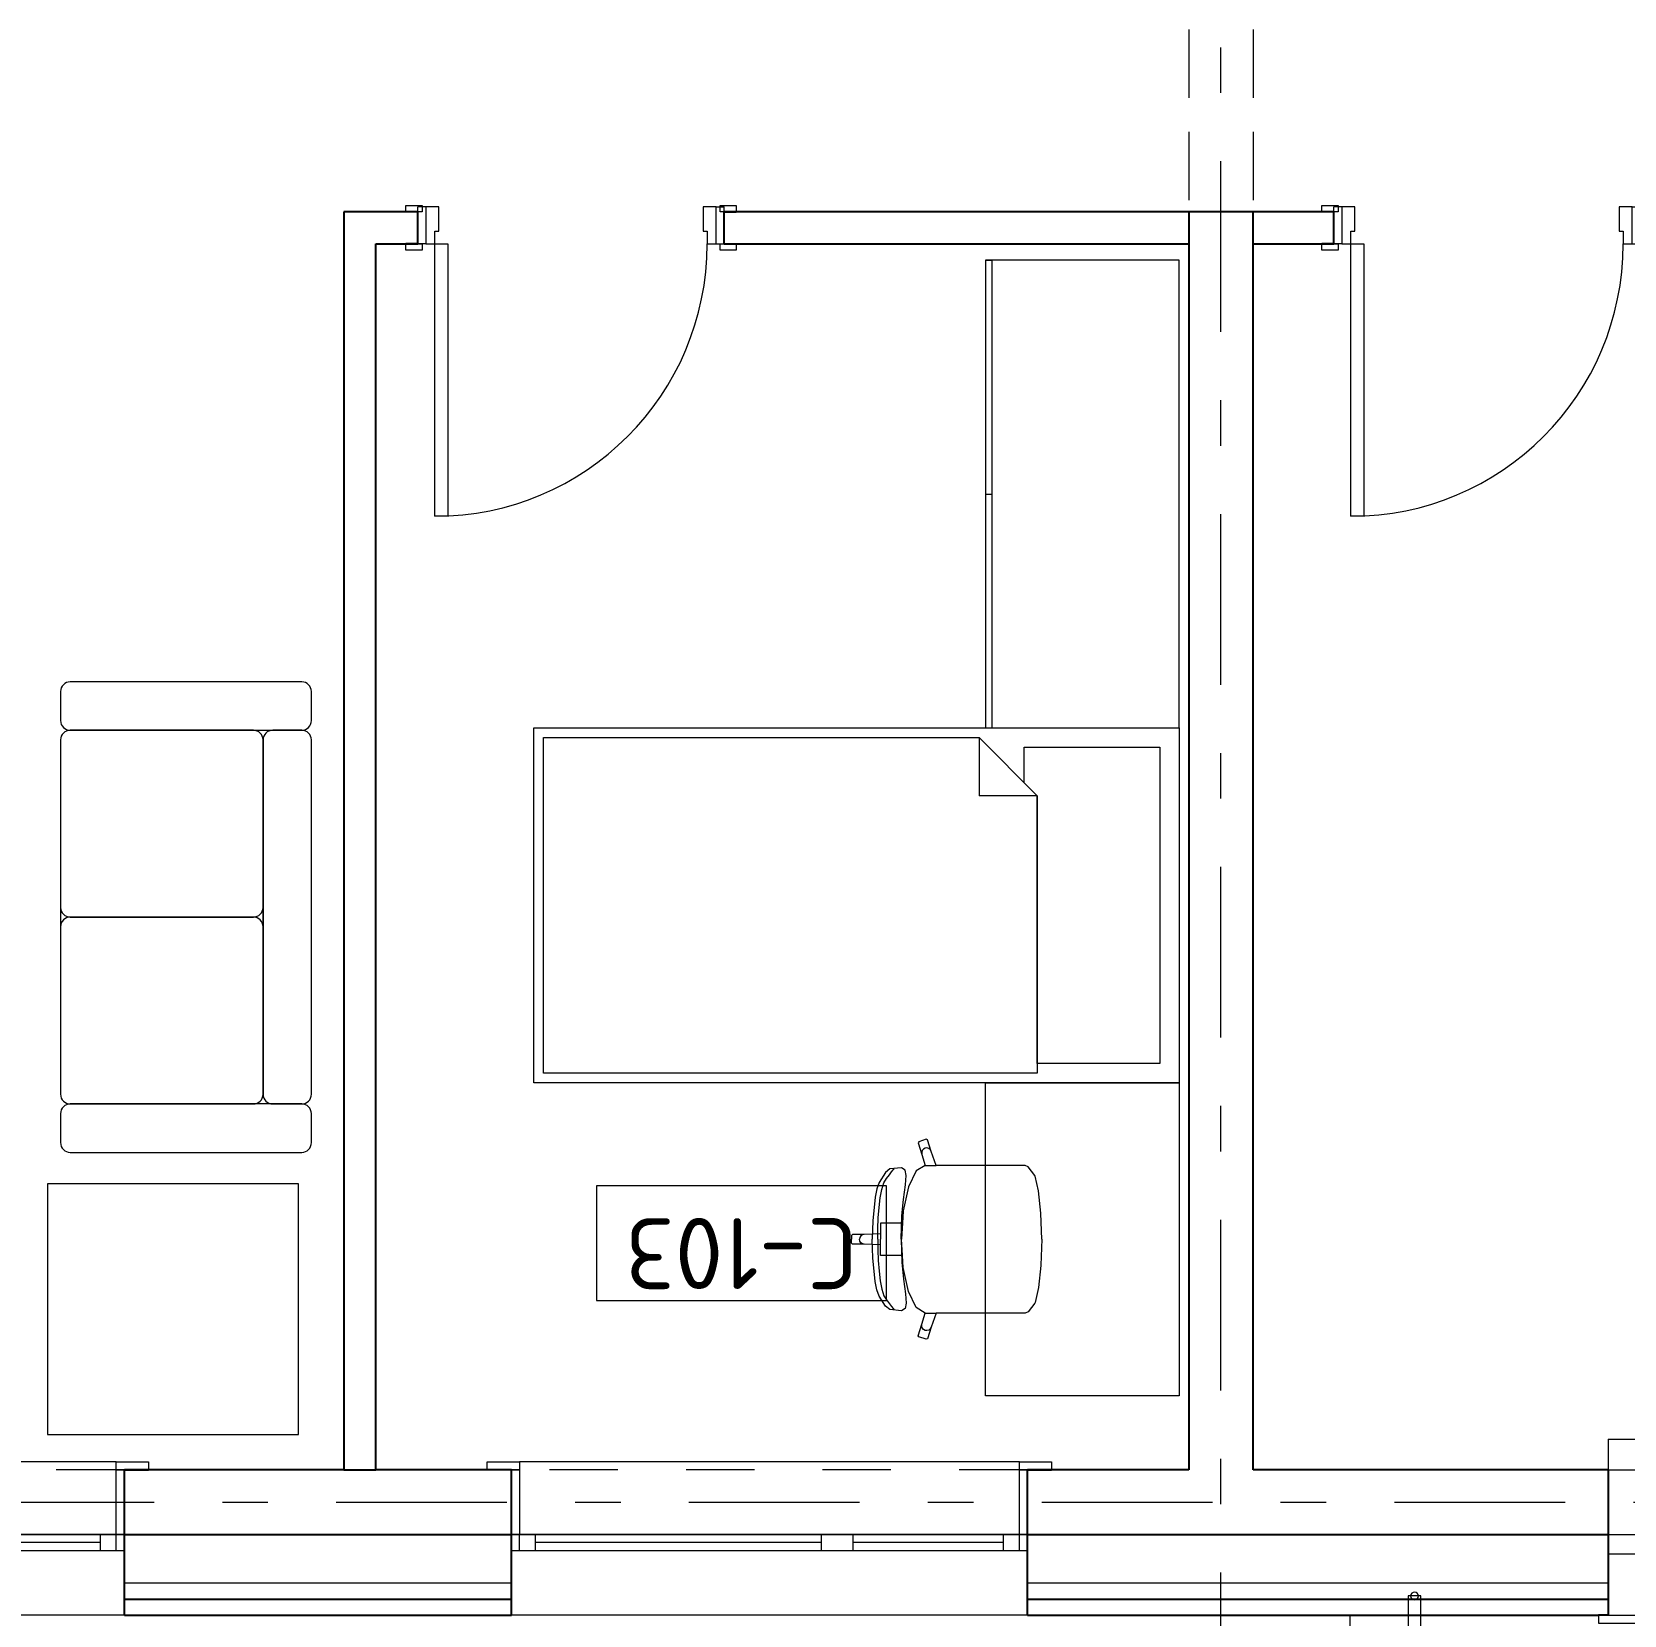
# Model space of a CAD drawing. Header units: millimetres. Extents: x 18162 to 3540582, y 72188 to 247925.
# Drawn here: x 342257 to 347194, y 78296 to 83203 of the extents above; entities that cross this region are included whole.
import ezdxf
from ezdxf.enums import TextEntityAlignment as Align

# ---------------------------------------------------------------- set-up
doc = ezdxf.new("R2010")
doc.units = ezdxf.units.MM
doc.header["$MEASUREMENT"] = 0
doc.set_wipeout_variables(frame=1)
for name, pattern in [('Dashed', [423.333333, 211.666667, -211.666667]), ('Double Dashed', [1093.611073, 529.166651, -211.666656, 141.111112, -211.666656]), ('Hidden Line', [317.5, 211.666667, -105.833333]), ('Wipeout_Contour', [1000, 0, -1000])]:
    doc.linetypes.add(name, pattern=pattern)
for name, color, linetype in [('Archicad Doors', 7, 'Continuous'), ('Archicad Windows', 7, 'Continuous'), ('Archicad Zone Stamps', 7, 'Continuous'), ('Interior - Furniture', 7, 'Continuous'), ('Interior - Stair & Railing', 7, 'Continuous'), ('Model Unit - Zone A', 7, 'Continuous'), ('Structural - Bearing', 7, 'Continuous'), ('Structural - Grid', 7, 'Continuous')]:
    doc.layers.add(name, color=color, linetype=linetype)
doc.styles.add('GENERATED_STYLE_2', font='')
doc.styles.add('GENERATED_STYLE_3', font='', dxfattribs={"width": 0.8})
doc.styles.get('GENERATED_STYLE_2').set_extended_font_data('ISOCPEUR MON')
doc.styles.get('GENERATED_STYLE_3').set_extended_font_data('ISOCPEUR MON')

# ---------------------------------------------------------------- blocks, each defined once
blk = doc.blocks.new('Унтлагын өрөө_C-103_27_3', base_point=(344457.4, 80483.1))
at = {"layer": 'Archicad Zone Stamps', "color": 7, "linetype": 'Continuous', "lineweight": 5}
for p, q in [((344907.4, 79626.1), (344007.4, 79626.1)), ((344007.4, 79626.1), (344007.4, 79271.3)), ((344907.4, 79271.3), (344907.4, 79626.1)), ((344007.4, 79271.3), (344907.4, 79271.3))]:
    blk.add_line(p, q, dxfattribs=at)
at = {"layer": 'Archicad Zone Stamps', "color": 7, "lineweight": 5, "style": 'GENERATED_STYLE_2'}
for tag, p in [('DUMMY_861', (344095.1, 79306.8)), ('ROOM_NUMBER', (344457.4, 79306.8))]:
    blk.add_attdef(tag, text='', height=220, rotation=180, dxfattribs=at).set_placement(p, align=Align.TOP_CENTER)
blk = doc.blocks.new('Window with Sidelight 27[26]_3', base_point=(318570.5, 0))
at = {"layer": 'Archicad Windows', "color": 7, "linetype": 'Continuous', "lineweight": 13}
for p, q in [((343669, 78745.7), (343669, 78770.7)), ((343669, 78770.7), (343769, 78770.7)), ((343769, 78745.7), (343669, 78745.7)), ((343744, 78745.7), (343669, 78745.7)), ((343744, 78745.7), (343669, 78745.7)), ((343744, 78545.7), (343744, 78745.7)), ((343744, 78745.7), (343769, 78745.7)), ((343744, 78545.7), (343744, 78745.7)), ((343744, 78545.7), (343744, 78745.7)), ((345319, 78770.7), (343769, 78770.7)), ((343769, 78770.7), (343769, 78745.7)), ((343769, 78745.7), (343769, 78545.7)), ((345319, 78770.7), (345419, 78770.7)), ((345319, 78745.7), (345319, 78770.7)), ((345319, 78545.7), (345319, 78745.7)), ((345319, 78745.7), (345344, 78745.7)), ((345419, 78745.7), (345319, 78745.7)), ((345344, 78745.7), (345344, 78545.7)), ((345344, 78545.7), (345344, 78745.7)), ((345344, 78545.7), (345344, 78745.7)), ((345344, 78745.7), (345419, 78745.7)), ((345344, 78745.7), (345419, 78745.7)), ((345419, 78770.7), (345419, 78745.7)), ((343769, 78545.7), (343744, 78545.7)), ((343769, 78545.7), (343744, 78545.7)), ((343744, 78495.7), (343744, 78545.7)), ((343744, 78495.7), (343744, 78545.7)), ((343819, 78545.7), (343769, 78545.7)), ((343769, 78495.7), (343769, 78545.7)), ((343819, 78495.7), (343819, 78545.7)), ((344704, 78545.7), (343819, 78545.7)), ((344754, 78545.7), (344704, 78545.7)), ((344704, 78545.7), (344704, 78495.7)), ((344804, 78545.7), (344754, 78545.7)), ((344804, 78495.7), (344804, 78545.7)), ((345269, 78545.7), (344804, 78545.7)), ((345319, 78545.7), (345269, 78545.7)), ((345269, 78545.7), (345269, 78495.7)), ((345344, 78545.7), (345319, 78545.7)), ((345344, 78545.7), (345319, 78545.7)), ((345319, 78495.7), (345319, 78545.7)), ((345344, 78495.7), (345344, 78545.7)), ((345344, 78495.7), (345344, 78545.7)), ((343744, 78495.7), (343769, 78495.7)), ((343744, 78395.7), (343744, 78495.7)), ((343769, 78495.7), (343819, 78495.7)), ((344704, 78520.7), (343819, 78520.7)), ((343819, 78495.7), (344704, 78495.7)), ((344704, 78495.7), (344754, 78495.7)), ((344754, 78495.7), (344804, 78495.7)), ((345269, 78520.7), (344804, 78520.7)), ((344804, 78495.7), (345269, 78495.7)), ((345269, 78495.7), (345319, 78495.7)), ((345319, 78495.7), (345344, 78495.7)), ((345344, 78395.7), (345344, 78495.7)), ((343744, 78345.7), (343744, 78395.7)), ((345344, 78345.7), (345344, 78395.7)), ((343744, 78295.7), (343744, 78345.7)), ((345344, 78295.7), (345344, 78345.7)), ((345344, 78295.7), (343744, 78295.7))]:
    blk.add_line(p, q, dxfattribs=at)
at = {"layer": 'Archicad Windows', "color": 7, "linetype": 'Dashed', "lineweight": 13}
blk.add_line((345344, 78745.7), (343744, 78745.7), dxfattribs=at)
blk = doc.blocks.new('Window with Sidelight 27[27]_3', base_point=(318570.5, 0))
at = {"layer": 'Archicad Windows', "color": 7, "linetype": 'Continuous', "lineweight": 13}
for p, q in [((340269, 78745.7), (340269, 78770.7)), ((340269, 78770.7), (340369, 78770.7)), ((340369, 78745.7), (340269, 78745.7)), ((340344, 78745.7), (340269, 78745.7)), ((340344, 78745.7), (340269, 78745.7)), ((340344, 78545.7), (340344, 78745.7)), ((340344, 78745.7), (340369, 78745.7)), ((340344, 78545.7), (340344, 78745.7)), ((340344, 78545.7), (340344, 78745.7)), ((342519, 78770.7), (340369, 78770.7)), ((340369, 78770.7), (340369, 78745.7)), ((340369, 78745.7), (340369, 78545.7)), ((342519, 78770.7), (342619, 78770.7)), ((342519, 78745.7), (342519, 78770.7)), ((342519, 78545.7), (342519, 78745.7)), ((342519, 78745.7), (342544, 78745.7)), ((342619, 78745.7), (342519, 78745.7)), ((342544, 78745.7), (342544, 78545.7)), ((342544, 78545.7), (342544, 78745.7)), ((342544, 78545.7), (342544, 78745.7)), ((342544, 78745.7), (342619, 78745.7)), ((342544, 78745.7), (342619, 78745.7)), ((342619, 78770.7), (342619, 78745.7)), ((340369, 78545.7), (340344, 78545.7)), ((340369, 78545.7), (340344, 78545.7)), ((340344, 78495.7), (340344, 78545.7)), ((340344, 78495.7), (340344, 78545.7)), ((340419, 78545.7), (340369, 78545.7)), ((340369, 78495.7), (340369, 78545.7)), ((340419, 78495.7), (340419, 78545.7)), ((341879, 78545.7), (340419, 78545.7)), ((341929, 78545.7), (341879, 78545.7)), ((341879, 78545.7), (341879, 78495.7)), ((341979, 78545.7), (341929, 78545.7)), ((341979, 78495.7), (341979, 78545.7)), ((342469, 78545.7), (341979, 78545.7)), ((342519, 78545.7), (342469, 78545.7)), ((342469, 78545.7), (342469, 78495.7)), ((342544, 78545.7), (342519, 78545.7)), ((342544, 78545.7), (342519, 78545.7)), ((342519, 78495.7), (342519, 78545.7)), ((342544, 78495.7), (342544, 78545.7)), ((342544, 78495.7), (342544, 78545.7)), ((340344, 78495.7), (340369, 78495.7)), ((340344, 78395.7), (340344, 78495.7)), ((340369, 78495.7), (340419, 78495.7)), ((341879, 78520.7), (340419, 78520.7)), ((340419, 78495.7), (341879, 78495.7)), ((341879, 78495.7), (341929, 78495.7)), ((341929, 78495.7), (341979, 78495.7)), ((342469, 78520.7), (341979, 78520.7)), ((341979, 78495.7), (342469, 78495.7)), ((342469, 78495.7), (342519, 78495.7)), ((342519, 78495.7), (342544, 78495.7)), ((342544, 78395.7), (342544, 78495.7)), ((340344, 78345.7), (340344, 78395.7)), ((342544, 78345.7), (342544, 78395.7)), ((340344, 78295.7), (340344, 78345.7)), ((342544, 78295.7), (342544, 78345.7)), ((342544, 78295.7), (340344, 78295.7))]:
    blk.add_line(p, q, dxfattribs=at)
at = {"layer": 'Archicad Windows', "color": 7, "linetype": 'Dashed', "lineweight": 13}
blk.add_line((342544, 78745.7), (340344, 78745.7), dxfattribs=at)
blk = doc.blocks.new('Terrace Door 01 27[28]_3', base_point=(318570.5, 0))
at = {"layer": 'Archicad Windows', "color": 7, "linetype": 'Continuous', "lineweight": 13}
for p, q in [((349264, 78565.7), (349264, 79255.7)), ((347144, 78840.7), (348494, 78840.7)), ((347144, 78840.7), (347144, 78745.7)), ((348494, 78840.7), (348494, 78545.7)), ((349344, 78840.7), (348494, 78840.7)), ((349344, 78840.7), (349344, 78745.7)), ((347144, 78545.7), (347244, 78545.7)), ((347144, 78545.7), (347144, 78485.7)), ((347244, 78485.7), (347244, 78545.7)), ((347244, 78545.7), (348494, 78545.7)), ((348494, 78485.7), (348494, 78545.7)), ((348494, 78545.7), (348574, 78545.7)), ((348654, 78505.7), (348654, 78565.7)), ((349184, 78505.7), (349184, 78565.7)), ((349344, 78545.7), (349264, 78545.7)), ((349344, 78545.7), (349344, 78485.7)), ((347244, 78515.7), (348494, 78515.7)), ((348594, 78485.7), (348594, 78505.7)), ((348654, 78535.7), (349184, 78535.7)), ((349244, 78485.7), (349244, 78505.7)), ((347144, 78485.7), (349344, 78485.7)), ((348494, 78485.7), (348494, 78270.7)), ((348494, 78485.7), (348494, 78270.7)), ((347114, 78295.7), (347114, 78270.7)), ((347114, 78270.7), (348494, 78270.7)), ((349374, 78270.7), (348494, 78270.7)), ((349374, 78295.7), (349374, 78270.7))]:
    blk.add_line(p, q, dxfattribs=at)
at = {"layer": 'Archicad Windows', "color": 7, "linetype": 'Dashed', "lineweight": 13}
for p, q in [((347144, 78745.7), (348494, 78745.7)), ((347144, 78295.7), (348494, 78295.7))]:
    blk.add_line(p, q, dxfattribs=at)
at = {"layer": 'Archicad Windows', "color": 7, "linetype": 'Continuous', "lineweight": 13, "flags": 128}
for points in [[(348574, 78505.7), (348574, 78565.7), (348654, 78565.7), (348654, 78505.7)], [(348654, 78505.7), (348654, 78565.7), (349184, 78565.7), (349184, 78505.7)], [(349184, 78505.7), (349184, 78565.7), (349264, 78565.7), (349264, 78505.7)]]:
    blk.add_lwpolyline(points, close=True, dxfattribs=at)
at = {"layer": 'Archicad Windows', "color": 7, "linetype": 'Continuous', "lineweight": 13}
blk.add_arc((349264, 78565.7), 690, 90, 180, dxfattribs=at)
blk = doc.blocks.new('Rectangular Door Opening 27[45]_3', base_point=(318570.5, 0))
at = {"layer": 'Archicad Doors', "color": 7, "linetype": 'Hidden Line', "lineweight": 13}
for p, q in [((345844, 83845.7), (345844, 82645.7)), ((346044, 83845.7), (345844, 83845.7)), ((346044, 83845.7), (346044, 82645.7)), ((346044, 82645.7), (345844, 82645.7))]:
    blk.add_line(p, q, dxfattribs=at)
blk = doc.blocks.new('Door 27[63]_3', base_point=(318570.5, 0))
at = {"layer": 'Archicad Doors', "color": 7, "linetype": 'Continuous', "lineweight": 13}
for p, q in [((346257, 82645.7), (346257, 82664.7)), ((346257, 82664.7), (346307, 82664.7)), ((346307, 82645.7), (346257, 82645.7)), ((346294, 82645.7), (346257, 82645.7)), ((346294, 82645.7), (346257, 82645.7)), ((346319, 82660.7), (346294, 82660.7)), ((346294, 82545.7), (346294, 82660.7)), ((346294, 82545.7), (346294, 82645.7)), ((346294, 82545.7), (346294, 82645.7)), ((346307, 82664.7), (346307, 82645.7)), ((346319, 82660.7), (346319, 82545.7)), ((346359, 82660.7), (346319, 82660.7)), ((346359, 82585.7), (346359, 82660.7)), ((347179, 82660.7), (347179, 82585.7)), ((347219, 82660.7), (347179, 82660.7)), ((347219, 82660.7), (347244, 82660.7)), ((347219, 82545.7), (347219, 82660.7)), ((347231, 82664.7), (347281, 82664.7)), ((347231, 82645.7), (347231, 82664.7)), ((347281, 82645.7), (347231, 82645.7)), ((347244, 82545.7), (347244, 82660.7)), ((347244, 82545.7), (347244, 82645.7)), ((347244, 82545.7), (347244, 82645.7)), ((347244, 82645.7), (347281, 82645.7)), ((347244, 82645.7), (347281, 82645.7)), ((347281, 82664.7), (347281, 82645.7)), ((346257, 82526.7), (346257, 82545.7)), ((346257, 82545.7), (346307, 82545.7)), ((346294, 82545.7), (346257, 82545.7)), ((346294, 82545.7), (346257, 82545.7)), ((346319, 82545.7), (346294, 82545.7)), ((346307, 82545.7), (346307, 82526.7)), ((346319, 82545.7), (346347, 82545.7)), ((346347, 82545.7), (346347, 82585.7)), ((346347, 82585.7), (346359, 82585.7)), ((346347, 81701.7), (346347, 82545.7)), ((346347, 82545.7), (346387, 82545.7)), ((346387, 82545.7), (346387, 81701.7)), ((347179, 82585.7), (347191, 82585.7)), ((347191, 82585.7), (347191, 82545.7)), ((347191, 82545.7), (347219, 82545.7)), ((347219, 82545.7), (347244, 82545.7)), ((347231, 82545.7), (347281, 82545.7)), ((347231, 82526.7), (347231, 82545.7)), ((347244, 82545.7), (347281, 82545.7)), ((347244, 82545.7), (347281, 82545.7)), ((347281, 82545.7), (347281, 82526.7)), ((346307, 82526.7), (346257, 82526.7)), ((347281, 82526.7), (347231, 82526.7)), ((346387, 81701.7), (346347, 81701.7))]:
    blk.add_line(p, q, dxfattribs=at)
blk.add_arc((346347, 82545.7), 844, 270, 0, dxfattribs=at)
blk = doc.blocks.new('Door 27[64]_3', base_point=(318570.5, 0))
at = {"layer": 'Archicad Doors', "color": 7, "linetype": 'Continuous', "lineweight": 13}
for p, q in [((343417, 82645.7), (343417, 82664.7)), ((343417, 82664.7), (343467, 82664.7)), ((343467, 82645.7), (343417, 82645.7)), ((343454, 82645.7), (343417, 82645.7)), ((343454, 82645.7), (343417, 82645.7)), ((343479, 82660.7), (343454, 82660.7)), ((343454, 82545.7), (343454, 82660.7)), ((343454, 82545.7), (343454, 82645.7)), ((343454, 82545.7), (343454, 82645.7)), ((343467, 82664.7), (343467, 82645.7)), ((343479, 82660.7), (343479, 82545.7)), ((343519, 82660.7), (343479, 82660.7)), ((343519, 82585.7), (343519, 82660.7)), ((344339, 82660.7), (344339, 82585.7)), ((344379, 82660.7), (344339, 82660.7)), ((344379, 82660.7), (344404, 82660.7)), ((344379, 82545.7), (344379, 82660.7)), ((344391, 82664.7), (344441, 82664.7)), ((344391, 82645.7), (344391, 82664.7)), ((344441, 82645.7), (344391, 82645.7)), ((344404, 82545.7), (344404, 82660.7)), ((344404, 82545.7), (344404, 82645.7)), ((344404, 82545.7), (344404, 82645.7)), ((344404, 82645.7), (344441, 82645.7)), ((344404, 82645.7), (344441, 82645.7)), ((344441, 82664.7), (344441, 82645.7)), ((343417, 82526.7), (343417, 82545.7)), ((343417, 82545.7), (343467, 82545.7)), ((343454, 82545.7), (343417, 82545.7)), ((343454, 82545.7), (343417, 82545.7)), ((343479, 82545.7), (343454, 82545.7)), ((343467, 82545.7), (343467, 82526.7)), ((343479, 82545.7), (343507, 82545.7)), ((343507, 82545.7), (343507, 82585.7)), ((343507, 82585.7), (343519, 82585.7)), ((343507, 81701.7), (343507, 82545.7)), ((343507, 82545.7), (343547, 82545.7)), ((343547, 82545.7), (343547, 81701.7)), ((344339, 82585.7), (344351, 82585.7)), ((344351, 82585.7), (344351, 82545.7)), ((344351, 82545.7), (344379, 82545.7)), ((344379, 82545.7), (344404, 82545.7)), ((344391, 82545.7), (344441, 82545.7)), ((344391, 82526.7), (344391, 82545.7)), ((344404, 82545.7), (344441, 82545.7)), ((344404, 82545.7), (344441, 82545.7)), ((344441, 82545.7), (344441, 82526.7)), ((343467, 82526.7), (343417, 82526.7)), ((344441, 82526.7), (344391, 82526.7)), ((343547, 81701.7), (343507, 81701.7))]:
    blk.add_line(p, q, dxfattribs=at)
blk.add_arc((343507, 82545.7), 844, 270, 0, dxfattribs=at)
blk = doc.blocks.new('Bed 01 27[131]_3', base_point=(343814, 79945.7))
at = {"layer": 'Interior - Furniture', "color": 7, "linetype": 'Continuous', "lineweight": 5}
for p, q in [((343814, 79945.7), (343814, 81045.7)), ((343814, 81045.7), (345814, 81045.7)), ((345194, 81015.7), (345194, 80835.7)), ((345814, 81045.7), (345814, 79945.7)), ((345374, 80835.7), (345194, 80835.7)), ((345814, 79945.7), (343814, 79945.7))]:
    blk.add_line(p, q, dxfattribs=at)
at = {"layer": 'Interior - Furniture', "color": 7, "linetype": 'Continuous', "lineweight": 5, "flags": 128}
for points in [[(343844, 79975.7), (343844, 81015.7), (345194, 81015.7), (345374, 80835.7), (345374, 79975.7)], [(345374, 80835.7), (345334, 80875.7), (345334, 80985.7), (345754, 80985.7), (345754, 80005.7), (345374, 80005.7)]]:
    blk.add_lwpolyline(points, close=True, dxfattribs=at)
blk = doc.blocks.new('Office Workstation Solo 27[132]_3', base_point=(345814, 79945.7))
at = {"layer": 'Interior - Furniture', "color": 7, "linetype": 'Continuous', "lineweight": 5}
for p, q in [((345007.3, 79763.2), (345005.4, 79759.4)), ((345005.4, 79759.4), (345016.8, 79724)), ((345030.1, 79770.7), (345007.3, 79763.2)), ((345017.7, 79735.5), (345016.1, 79729.8)), ((345016.1, 79729.8), (345016.8, 79724)), ((345021.3, 79740.1), (345017.7, 79735.5)), ((345026.4, 79743), (345021.3, 79740.1)), ((345032.2, 79743.7), (345026.4, 79743)), ((345033.8, 79768.7), (345030.1, 79770.7)), ((345037.8, 79742.1), (345032.2, 79743.7)), ((345045.2, 79733.3), (345033.8, 79768.7)), ((345042.4, 79738.5), (345037.8, 79742.1)), ((345045.2, 79733.3), (345042.4, 79738.5)), ((345060.9, 79689.9), (345045.2, 79733.3)), ((344953.5, 79682.1), (344917.4, 79678.8)), ((344965.1, 79675.4), (344953.5, 79682.1)), ((345026.5, 79689.8), (344998.6, 79672.5)), ((345016.8, 79724), (345026.5, 79689.8)), ((345026.7, 79689.9), (345026.5, 79689.8)), ((345026.7, 79689.9), (345060.9, 79689.9)), ((345270, 79689.9), (345060.9, 79689.9)), ((345306.1, 79689.9), (345270, 79689.9)), ((345337.1, 79689.9), (345306.1, 79689.9)), ((345345.7, 79685.4), (345337.1, 79689.9)), ((345366.9, 79658.6), (345345.7, 79685.4)), ((344884.2, 79637.2), (344876.9, 79617.3)), ((344904.2, 79668.2), (344884.2, 79637.2)), ((344892.7, 79615.1), (344898.9, 79635.5)), ((344898.9, 79635.5), (344906.6, 79648.7)), ((344917.4, 79678.8), (344904.2, 79668.2)), ((344906.6, 79648.7), (344916.7, 79660.4)), ((344916.7, 79660.4), (344922.8, 79669.4)), ((344922.8, 79669.4), (344928, 79675.7)), ((344928, 79675.7), (344930.6, 79679.4)), ((344968.1, 79658.1), (344965.1, 79675.4)), ((344965.5, 79629.2), (344968.1, 79658.1)), ((344998.6, 79672.5), (344974.8, 79622.8)), ((345367.8, 79656.5), (345366.9, 79658.6)), ((345378.5, 79610.5), (345367.8, 79656.5)), ((344872.1, 79591.4), (344865.1, 79518.2)), ((344876.9, 79617.3), (344872.1, 79591.4)), ((344884, 79559.2), (344887.7, 79589.2)), ((344887.7, 79589.2), (344892.7, 79615.1)), ((344955, 79533), (344959.7, 79583.9)), ((344974.8, 79622.8), (344958.9, 79548.4)), ((344959.7, 79583.9), (344965.5, 79629.2)), ((345385.6, 79541.8), (345378.5, 79610.5)), ((344881.5, 79526.8), (344884, 79559.2)), ((344952.7, 79460.7), (344955, 79533)), ((344958.9, 79548.4), (344956.6, 79511)), ((345385.7, 79540.7), (345385.6, 79541.8)), ((345388.2, 79460.7), (345385.7, 79540.7)), ((344865.1, 79518.2), (344863, 79460.7)), ((344879.6, 79460.7), (344880, 79493.4)), ((344880, 79493.4), (344881.5, 79526.8)), ((344917.9, 79511), (344887.9, 79511)), ((344887.9, 79511), (344887.9, 79477.6)), ((344956.6, 79511), (344917.9, 79511)), ((344956.6, 79511), (344953.4, 79460.7)), ((344801.2, 79475.8), (344798.2, 79472.7)), ((344798.2, 79472.7), (344798.2, 79460.7)), ((344798.2, 79448.6), (344798.2, 79460.7)), ((344801.2, 79445.6), (344798.2, 79448.6)), ((344838.1, 79475.8), (344801.2, 79475.8)), ((344838.1, 79445.6), (344801.2, 79445.6)), ((344824.3, 79466.4), (344823.1, 79460.7)), ((344824.3, 79454.9), (344823.1, 79460.7)), ((344827.5, 79471.3), (344824.3, 79466.4)), ((344827.5, 79450), (344824.3, 79454.9)), ((344832.4, 79474.6), (344827.5, 79471.3)), ((344832.4, 79446.7), (344827.5, 79450)), ((344838.1, 79475.8), (344832.4, 79474.6)), ((344838.1, 79445.6), (344832.4, 79446.7)), ((344887.9, 79477.6), (344838.1, 79475.8)), ((344887.9, 79443.8), (344838.1, 79445.6)), ((344865.1, 79403.2), (344863, 79460.7)), ((344879.6, 79460.7), (344880, 79428)), ((344887.9, 79477.6), (344887.9, 79460.7)), ((344887.9, 79443.8), (344887.9, 79460.7)), ((344887.9, 79410.4), (344887.9, 79443.8)), ((344952.7, 79460.7), (344955, 79388.4)), ((344956.6, 79410.4), (344953.4, 79460.7)), ((345388.2, 79460.7), (345385.7, 79380.6)), ((344872.1, 79330), (344865.1, 79403.2)), ((344880, 79428), (344881.5, 79394.6)), ((344881.5, 79394.6), (344884, 79362.1)), ((344917.9, 79410.4), (344887.9, 79410.4)), ((344956.6, 79410.4), (344917.9, 79410.4)), ((344955, 79388.4), (344959.7, 79337.4)), ((344958.9, 79372.9), (344956.6, 79410.4)), ((344884, 79362.1), (344887.7, 79332.2)), ((344974.8, 79298.6), (344958.9, 79372.9)), ((344959.7, 79337.4), (344965.5, 79292.1)), ((345385.6, 79379.6), (345378.5, 79310.8)), ((345385.7, 79380.6), (345385.6, 79379.6)), ((344876.9, 79304.1), (344872.1, 79330)), ((344884.2, 79284.1), (344876.9, 79304.1)), ((344887.7, 79332.2), (344892.7, 79306.2)), ((344892.7, 79306.2), (344898.9, 79285.9)), ((344898.9, 79285.9), (344906.6, 79272.7)), ((344965.5, 79292.1), (344968.1, 79263.2)), ((344998.6, 79248.9), (344974.8, 79298.6)), ((345378.5, 79310.8), (345367.8, 79264.9)), ((344904.2, 79253.1), (344884.2, 79284.1)), ((344917.4, 79242.6), (344904.2, 79253.1)), ((344906.6, 79272.7), (344916.7, 79260.9)), ((344916.7, 79260.9), (344922.8, 79251.9)), ((344953.5, 79239.3), (344917.4, 79242.6)), ((344922.8, 79251.9), (344928, 79245.7)), ((344928, 79245.7), (344930.6, 79241.9)), ((344965.1, 79246), (344953.5, 79239.3)), ((344968.1, 79263.2), (344965.1, 79246)), ((345026.5, 79231.5), (344998.6, 79248.9)), ((345345.7, 79235.9), (345337.1, 79231.4)), ((345366.9, 79262.8), (345345.7, 79235.9)), ((345367.8, 79264.9), (345366.9, 79262.8)), ((345005.4, 79161.9), (345016.8, 79197.4)), ((345016.1, 79191.5), (345016.8, 79197.4)), ((345017.7, 79185.8), (345016.1, 79191.5)), ((345016.8, 79197.4), (345026.5, 79231.5)), ((345021.3, 79181.2), (345017.7, 79185.8)), ((345026.7, 79231.4), (345026.5, 79231.5)), ((345026.7, 79231.4), (345060.9, 79231.4)), ((345045.2, 79188), (345033.8, 79152.6)), ((345045.2, 79188), (345042.4, 79182.9)), ((345060.9, 79231.4), (345045.2, 79188)), ((345270, 79231.4), (345060.9, 79231.4)), ((345306.1, 79231.4), (345270, 79231.4)), ((345337.1, 79231.4), (345306.1, 79231.4)), ((345007.3, 79158.1), (345005.4, 79161.9)), ((345030.1, 79150.7), (345007.3, 79158.1)), ((345026.4, 79178.3), (345021.3, 79181.2)), ((345032.2, 79177.6), (345026.4, 79178.3)), ((345033.8, 79152.6), (345030.1, 79150.7)), ((345037.8, 79179.2), (345032.2, 79177.6)), ((345042.4, 79182.9), (345037.8, 79179.2))]:
    blk.add_line(p, q, dxfattribs=at)
at = {"layer": 'Interior - Furniture', "color": 7, "linetype": 'Continuous', "lineweight": 5, "flags": 128}
blk.add_lwpolyline([(345814, 79945.7), (345814, 78975.7), (345214, 78975.7), (345214, 79945.7)], close=True, dxfattribs=at)
blk = doc.blocks.new('Cupboard 27[133]_3', base_point=(345214, 82495.7))
at = {"layer": 'Interior - Furniture', "color": 7, "linetype": 'Continuous', "lineweight": 5}
for p, q in [((345214, 82495.7), (345234, 82495.7)), ((345234, 82495.7), (345234, 81045.7)), ((345214, 81770.7), (345234, 81770.7))]:
    blk.add_line(p, q, dxfattribs=at)
at = {"layer": 'Interior - Furniture', "color": 7, "linetype": 'Continuous', "lineweight": 5, "flags": 128}
blk.add_lwpolyline([(345214, 82495.7), (345214, 81045.7), (345814, 81045.7), (345814, 82495.7)], close=True, dxfattribs=at)
blk = doc.blocks.new('Sofa 01 27[135]_3', base_point=(343124, 81188.5))
at = {"layer": 'Interior - Furniture', "color": 7, "linetype": 'Continuous', "lineweight": 5}
for p, q in [((343094, 81188.5), (342376.2, 81188.5)), ((342346.2, 81158.5), (342346.2, 81068.5)), ((343124, 81068.5), (343124, 81158.5)), ((342944, 81038.5), (342376.2, 81038.5)), ((342944, 81038.5), (342376.2, 81038.5)), ((342376.2, 81038.5), (343094, 81038.5)), ((343094, 81038.5), (343004, 81038.5)), ((342346.2, 81008.5), (342346.2, 80489.4)), ((342346.2, 81008.5), (342346.2, 79910.2)), ((342974, 80489.4), (342974, 81008.5)), ((342974, 79910.2), (342974, 81008.5)), ((342974, 81008.5), (342974, 79910.2)), ((343124, 79910.2), (343124, 81008.5)), ((342346.2, 80429.4), (342346.2, 79910.2)), ((342376.2, 80459.4), (342944, 80459.4)), ((342944, 80459.4), (342376.2, 80459.4)), ((342974, 79910.2), (342974, 80429.4)), ((342376.2, 79880.2), (342944, 79880.2)), ((342376.2, 79880.2), (342944, 79880.2)), ((343094, 79880.2), (342376.2, 79880.2)), ((343004, 79880.2), (343094, 79880.2)), ((342346.2, 79850.2), (342346.2, 79760.2)), ((343124, 79760.2), (343124, 79850.2)), ((342376.2, 79730.2), (343094, 79730.2))]:
    blk.add_line(p, q, dxfattribs=at)
for centre, start, end in [((342376.2, 81158.5), 90, 180), ((343094, 81158.5), 0, 90), ((342376.2, 81068.5), 180, 270), ((343094, 81068.5), 270, 0), ((342376.2, 81008.5), 90, 180), ((342376.2, 81008.5), 90, 180), ((342944, 81008.5), 0, 90), ((342944, 81008.5), 0, 90), ((343004, 81008.5), 90, 180), ((343094, 81008.5), 0, 90), ((342376.2, 80489.4), 180, 270), ((342944, 80489.4), 270, 0), ((342376.2, 80429.4), 90, 180), ((342944, 80429.4), 0, 90), ((342376.2, 79910.2), 180, 270), ((342376.2, 79910.2), 180, 270), ((342376.2, 79850.2), 90, 180), ((342944, 79910.2), 270, 0), ((342944, 79910.2), 270, 0), ((343004, 79910.2), 180, 270), ((343094, 79910.2), 270, 0), ((343094, 79850.2), 0, 90), ((342376.2, 79760.2), 180, 270), ((343094, 79760.2), 270, 0)]:
    blk.add_arc(centre, 30, start, end, dxfattribs=at)
blk = doc.blocks.new('Coffee Table 04 27[137]_3', base_point=(342305.8, 78855.2))
at = {"layer": 'Interior - Furniture', "color": 7, "linetype": 'Continuous', "lineweight": 5, "flags": 128}
blk.add_lwpolyline([(342305.8, 78855.2), (343083.6, 78855.2), (343083.6, 79633), (342305.8, 79633)], close=True, dxfattribs=at)
blk = doc.blocks.new('Standard grid marker[168]_3', base_point=(336732.8, 78645.7))
at = {"layer": 'Structural - Grid', "color": 13, "linetype": 'Double Dashed', "lineweight": 13}
blk.add_line((337732.8, 78645.7), (372294.9, 78645.7), dxfattribs=at)
at = {"layer": 'Structural - Grid', "color": 13, "lineweight": 13, "style": 'GENERATED_STYLE_3'}
blk.add_attdef('AC_MarkerText_1', text='', height=250, rotation=180, dxfattribs=at).set_placement((373594.9, 78520.7), align=Align.TOP_CENTER)
blk = doc.blocks.new('Standard grid marker[175]_3', base_point=(345944, 72524.1))
at = {"layer": 'Structural - Grid', "color": 13, "linetype": 'Double Dashed', "lineweight": 13}
blk.add_line((345944, 73524.1), (345944, 100185.5), dxfattribs=at)
at = {"layer": 'Structural - Grid', "color": 13, "lineweight": 13, "style": 'GENERATED_STYLE_3'}
blk.add_attdef('AC_MarkerText_1', text='', height=250, rotation=180, dxfattribs=at).set_placement((345944, 101360.5), align=Align.TOP_CENTER)

msp = doc.modelspace()

# ---------------------------------------------------------------- linework, layer by layer
at = {"layer": 'Structural - Bearing', "color": 7, "linetype": 'Continuous', "lineweight": 13, "flags": 128}
for points in [[(339344, 96745.7), (339344, 78545.7), (369544, 78545.7), (369544, 96745.7), (356344, 96745.7), (356344, 92545.7), (353844, 92545.7), (353844, 96745.7)], [(350044, 76945.7), (346344, 76945.7), (346344, 78545.7), (350044, 78545.7)]]:
    msp.add_lwpolyline(points, close=True, dxfattribs=at)

# ---------------------------------------------------------------- block references
at = {"layer": 'Interior - Furniture', "color": 7, "linetype": 'Continuous', "lineweight": 5}
for name, p in [('Cupboard 27[133]_3', (345214, 82495.7)), ('Sofa 01 27[135]_3', (343124, 81188.5)), ('Bed 01 27[131]_3', (343814, 79945.7)), ('Office Workstation Solo 27[132]_3', (345814, 79945.7)), ('Coffee Table 04 27[137]_3', (342305.8, 78855.2))]:
    msp.add_blockref(name, p, dxfattribs=at)
at = {"layer": 'Model Unit - Zone A', "color": 7, "linetype": 'Continuous', "lineweight": 5}
msp.add_blockref('Унтлагын өрөө_C-103_27_3', (344457.4, 80483.1), dxfattribs=at).add_auto_attribs({'ROOM_NUMBER': 'C-103'})

# ---------------------------------------------------------------- wipeouts: each hides what was drawn before it
at = {"color": 254, "linetype": 'Wipeout_Contour', "lineweight": 0, "ltscale": 1407874.62168288}
msp.add_wipeout([(343744, 78345.7), (342544, 78345.7), (342544, 78295.7), (343744, 78295.7)], dxfattribs=at).dxf.layer = 'Structural - Bearing'

# ---------------------------------------------------------------- next in the draw order: linework, layer by layer
at = {"layer": 'Structural - Bearing', "color": 7, "linetype": 'Continuous', "lineweight": 25, "flags": 128}
msp.add_lwpolyline([(342544, 78295.7), (343744, 78295.7)], dxfattribs=at)

# ---------------------------------------------------------------- next in the draw order: wipeouts: each hides what was drawn before it
at = {"color": 254, "linetype": 'Wipeout_Contour', "lineweight": 0, "ltscale": 1059152.803586014}
msp.add_wipeout([(343324, 82545.7), (343224, 82645.7), (343224, 82545.7)], dxfattribs=at).dxf.layer = 'Structural - Bearing'
at = {"color": 254, "linetype": 'Wipeout_Contour', "lineweight": 0, "ltscale": 1422669.505898333}
msp.add_wipeout([(345844, 82545.7), (346044, 82545.7), (346044, 82645.7), (345844, 82645.7)], dxfattribs=at).dxf.layer = 'Structural - Bearing'
at = {"color": 254, "linetype": 'Wipeout_Contour', "lineweight": 0, "ltscale": 1407919.140025086}
msp.add_wipeout([(342544, 78345.7), (343744, 78345.7), (343744, 78395.7), (342544, 78395.7)], dxfattribs=at).dxf.layer = 'Structural - Bearing'
at = {"color": 254, "linetype": 'Wipeout_Contour', "lineweight": 0, "ltscale": 1419966.529081612}
msp.add_wipeout([(345344, 78345.7), (345344, 78295.7), (347144, 78295.7), (347144, 78345.7)], dxfattribs=at).dxf.layer = 'Structural - Bearing'

# ---------------------------------------------------------------- next in the draw order: linework, layer by layer
at = {"layer": 'Structural - Bearing', "color": 7, "linetype": 'Continuous', "lineweight": 25}
for p, q in [((346044, 82645.7), (345844, 82645.7)), ((342544, 78345.7), (343744, 78345.7)), ((342544, 78295.7), (342544, 78345.7)), ((343744, 78295.7), (343744, 78345.7)), ((347144, 78295.7), (347114, 78295.7))]:
    msp.add_line(p, q, dxfattribs=at)
at = {"layer": 'Structural - Bearing', "color": 7, "linetype": 'Continuous', "lineweight": 25, "flags": 128}
msp.add_lwpolyline([(345344, 78295.7), (347114, 78295.7)], dxfattribs=at)

# ---------------------------------------------------------------- next in the draw order: block references
at = {"layer": 'Archicad Doors', "color": 7, "linetype": 'Hidden Line', "lineweight": 13}
msp.add_blockref('Rectangular Door Opening 27[45]_3', (318570.5, 0), dxfattribs=at)

# ---------------------------------------------------------------- next in the draw order: wipeouts: each hides what was drawn before it
at = {"color": 254, "linetype": 'Wipeout_Contour', "lineweight": 0, "ltscale": 1412730.89692675}
msp.add_wipeout([(343324, 82545.7), (343454, 82545.7), (343454, 82645.7), (343324, 82645.7)], dxfattribs=at).dxf.layer = 'Structural - Bearing'
at = {"color": 254, "linetype": 'Wipeout_Contour', "lineweight": 0, "ltscale": 2112023.63330357}
msp.add_wipeout([(342544, 78395.7), (343744, 78395.7), (343744, 78495.7), (343744, 78545.7), (342544, 78545.7), (342544, 78495.7)], dxfattribs=at).dxf.layer = 'Structural - Bearing'
at = {"color": 254, "linetype": 'Wipeout_Contour', "lineweight": 0, "ltscale": 1420010.668154166}
msp.add_wipeout([(345344, 78345.7), (347144, 78345.7), (347144, 78395.7), (345344, 78395.7)], dxfattribs=at).dxf.layer = 'Structural - Bearing'

# ---------------------------------------------------------------- next in the draw order: linework, layer by layer
at = {"layer": 'Interior - Stair & Railing', "color": 7, "linetype": 'Continuous', "lineweight": 13}
for p, q in [((346524, 78355.2), (346524, 77186.7)), ((346564, 78355.2), (346524, 78355.2)), ((346564, 77186.7), (346564, 78355.2))]:
    msp.add_line(p, q, dxfattribs=at)
at = {"layer": 'Interior - Stair & Railing', "color": 7, "linetype": 'Continuous', "lineweight": 13, "flags": 128}
msp.add_lwpolyline([(346556, 78355.2, 1), (346532, 78355.2, 1)], format="xyb", close=True, dxfattribs=at)
at = {"layer": 'Structural - Bearing', "color": 7, "linetype": 'Continuous', "lineweight": 25}
for p, q in [((343454, 82645.7), (343417, 82645.7)), ((343454, 82545.7), (343454, 82645.7)), ((343454, 82545.7), (343417, 82545.7)), ((342544, 78395.7), (342544, 78495.7)), ((343744, 78395.7), (343744, 78495.7)), ((342544, 78345.7), (342544, 78395.7)), ((343744, 78345.7), (343744, 78395.7)), ((345344, 78345.7), (347144, 78345.7)), ((345344, 78295.7), (345344, 78345.7))]:
    msp.add_line(p, q, dxfattribs=at)
at = {"layer": 'Structural - Bearing', "color": 7, "linetype": 'Continuous', "lineweight": 13}
msp.add_line((342544, 78395.7), (343744, 78395.7), dxfattribs=at)

# ---------------------------------------------------------------- next in the draw order: wipeouts: each hides what was drawn before it
at = {"color": 254, "linetype": 'Wipeout_Contour', "lineweight": 0, "ltscale": 1059272.683998539}
msp.add_wipeout([(343324, 82645.7), (343224, 82645.7), (343324, 82545.7)], dxfattribs=at).dxf.layer = 'Structural - Bearing'
at = {"color": 254, "linetype": 'Wipeout_Contour', "lineweight": 0, "ltscale": 1408164.521998919}
msp.add_wipeout([(343744, 78745.7), (342544, 78745.7), (342544, 78545.7), (343744, 78545.7)], dxfattribs=at).dxf.layer = 'Structural - Bearing'
at = {"color": 254, "linetype": 'Wipeout_Contour', "lineweight": 0, "ltscale": 1774252.133379976}
msp.add_wipeout([(345344, 78395.7), (347144, 78395.7), (347144, 78545.7), (345344, 78545.7), (345344, 78495.7)], dxfattribs=at).dxf.layer = 'Structural - Bearing'

# ---------------------------------------------------------------- next in the draw order: linework, layer by layer
at = {"layer": 'Structural - Bearing', "color": 7, "linetype": 'Continuous', "lineweight": 25}
for p, q in [((342544, 78745.7), (342619, 78745.7)), ((342544, 78545.7), (342544, 78745.7)), ((343744, 78745.7), (343669, 78745.7)), ((343744, 78545.7), (343744, 78745.7)), ((342544, 78545.7), (343744, 78545.7)), ((342544, 78495.7), (342544, 78545.7)), ((343744, 78495.7), (343744, 78545.7)), ((345344, 78395.7), (345344, 78495.7)), ((345344, 78345.7), (345344, 78395.7))]:
    msp.add_line(p, q, dxfattribs=at)
at = {"layer": 'Structural - Bearing', "color": 7, "linetype": 'Continuous', "lineweight": 13}
msp.add_line((345344, 78395.7), (347144, 78395.7), dxfattribs=at)
at = {"layer": 'Structural - Bearing', "color": 7, "linetype": 'Continuous', "lineweight": 25, "flags": 128}
for points in [[(343224, 82645.7), (343224, 82545.7)], [(343454, 82645.7), (343224, 82645.7)], [(343324, 82545.7), (343454, 82545.7)], [(343744, 78745.7), (342544, 78745.7)]]:
    msp.add_lwpolyline(points, dxfattribs=at)

# ---------------------------------------------------------------- next in the draw order: block references
at = {"layer": 'Archicad Windows', "color": 7, "linetype": 'Continuous', "lineweight": 13}
msp.add_blockref('Window with Sidelight 27[27]_3', (318570.5, 0), dxfattribs=at)

# ---------------------------------------------------------------- next in the draw order: wipeouts: each hides what was drawn before it
at = {"color": 254, "linetype": 'Wipeout_Contour', "lineweight": 0, "ltscale": 1420253.961864363}
msp.add_wipeout([(345344, 78745.7), (345344, 78545.7), (347144, 78545.7), (347144, 78745.7)], dxfattribs=at).dxf.layer = 'Structural - Bearing'

# ---------------------------------------------------------------- next in the draw order: linework, layer by layer
at = {"layer": 'Structural - Bearing', "color": 7, "linetype": 'Continuous', "lineweight": 25}
for p, q in [((345344, 78745.7), (345419, 78745.7)), ((345344, 78545.7), (345344, 78745.7)), ((347144, 78745.7), (347144, 78295.7)), ((345344, 78545.7), (347144, 78545.7)), ((345344, 78495.7), (345344, 78545.7))]:
    msp.add_line(p, q, dxfattribs=at)
at = {"layer": 'Structural - Bearing', "color": 7, "linetype": 'Continuous', "lineweight": 25, "flags": 128}
for points in [[(345844, 78745.7), (345344, 78745.7)], [(347144, 78745.7), (346044, 78745.7)]]:
    msp.add_lwpolyline(points, dxfattribs=at)
at = {"layer": 'Structural - Bearing', "color": 7, "linetype": 'Continuous', "lineweight": 25}
msp.add_point((347144, 78745.7), dxfattribs=at)

# ---------------------------------------------------------------- next in the draw order: block references
at = {"layer": 'Archicad Windows', "color": 7, "linetype": 'Continuous', "lineweight": 13}
for name in ['Terrace Door 01 27[28]_3', 'Window with Sidelight 27[26]_3']:
    msp.add_blockref(name, (318570.5, 0), dxfattribs=at)

# ---------------------------------------------------------------- next in the draw order: wipeouts: each hides what was drawn before it
at = {"color": 254, "linetype": 'Wipeout_Contour', "lineweight": 0, "ltscale": 1410498.738109729}
msp.add_wipeout([(343224, 82545.7), (343224, 78745.7), (343324, 78745.7), (343324, 82545.7)], dxfattribs=at).dxf.layer = 'Structural - Bearing'

# ---------------------------------------------------------------- next in the draw order: linework, layer by layer
at = {"layer": 'Structural - Bearing', "color": 7, "linetype": 'Continuous', "lineweight": 25, "flags": 128}
for points in [[(343224, 82545.7), (343224, 78745.7)], [(343324, 78745.7), (343324, 82545.7)], [(343224, 78745.7), (343324, 78745.7)]]:
    msp.add_lwpolyline(points, dxfattribs=at)

# ---------------------------------------------------------------- next in the draw order: wipeouts: each hides what was drawn before it
at = {"color": 254, "linetype": 'Wipeout_Contour', "lineweight": 0, "ltscale": 1420897.649800622}
msp.add_wipeout([(345844, 78745.7), (346044, 78745.7), (346044, 82545.7), (345844, 82545.7)], dxfattribs=at).dxf.layer = 'Structural - Bearing'

# ---------------------------------------------------------------- next in the draw order: linework, layer by layer
at = {"layer": 'Structural - Bearing', "color": 7, "linetype": 'Continuous', "lineweight": 25}
for p, q in [((345844, 82645.7), (345844, 82545.7)), ((346044, 82545.7), (346044, 82645.7))]:
    msp.add_line(p, q, dxfattribs=at)
at = {"layer": 'Structural - Bearing', "color": 7, "linetype": 'Continuous', "lineweight": 25, "flags": 128}
for points in [[(345844, 82545.7), (345844, 78745.7)], [(346044, 78745.7), (346044, 82545.7)]]:
    msp.add_lwpolyline(points, dxfattribs=at)

# ---------------------------------------------------------------- next in the draw order: block references
at = {"layer": 'Structural - Grid', "color": 13, "linetype": 'Continuous', "lineweight": 13}
msp.add_blockref('Standard grid marker[168]_3', (336732.8, 78645.7), dxfattribs=at)

# ---------------------------------------------------------------- next in the draw order: wipeouts: each hides what was drawn before it
at = {"color": 254, "linetype": 'Wipeout_Contour', "lineweight": 0, "ltscale": 1419479.534859076}
msp.add_wipeout([(344404, 82545.7), (345844, 82545.7), (345844, 82645.7), (344404, 82645.7)], dxfattribs=at).dxf.layer = 'Structural - Bearing'
at = {"color": 254, "linetype": 'Wipeout_Contour', "lineweight": 0, "ltscale": 1423544.918289472}
msp.add_wipeout([(346044, 82545.7), (346294, 82545.7), (346294, 82645.7), (346044, 82645.7)], dxfattribs=at).dxf.layer = 'Structural - Bearing'

# ---------------------------------------------------------------- next in the draw order: linework, layer by layer
at = {"layer": 'Structural - Bearing', "color": 7, "linetype": 'Continuous', "lineweight": 25}
for p, q in [((344404, 82645.7), (344441, 82645.7)), ((344404, 82545.7), (344404, 82645.7)), ((345844, 82645.7), (345844, 82545.7)), ((346044, 82545.7), (346044, 82645.7)), ((346294, 82645.7), (346257, 82645.7)), ((346294, 82545.7), (346294, 82645.7)), ((344404, 82545.7), (344441, 82545.7)), ((346294, 82545.7), (346257, 82545.7))]:
    msp.add_line(p, q, dxfattribs=at)
at = {"layer": 'Structural - Bearing', "color": 7, "linetype": 'Continuous', "lineweight": 25, "flags": 128}
for points in [[(345844, 82645.7), (344404, 82645.7)], [(346294, 82645.7), (346044, 82645.7)], [(344404, 82545.7), (345844, 82545.7)], [(346044, 82545.7), (346294, 82545.7)]]:
    msp.add_lwpolyline(points, dxfattribs=at)

# ---------------------------------------------------------------- next in the draw order: block references
at = {"layer": 'Archicad Doors', "color": 7, "linetype": 'Continuous', "lineweight": 13}
for name in ['Door 27[64]_3', 'Door 27[63]_3']:
    msp.add_blockref(name, (318570.5, 0), dxfattribs=at)
at = {"layer": 'Structural - Grid', "color": 13, "linetype": 'Continuous', "lineweight": 13}
msp.add_blockref('Standard grid marker[175]_3', (345944, 72524.1), dxfattribs=at)

doc.saveas('drawing.dxf')
